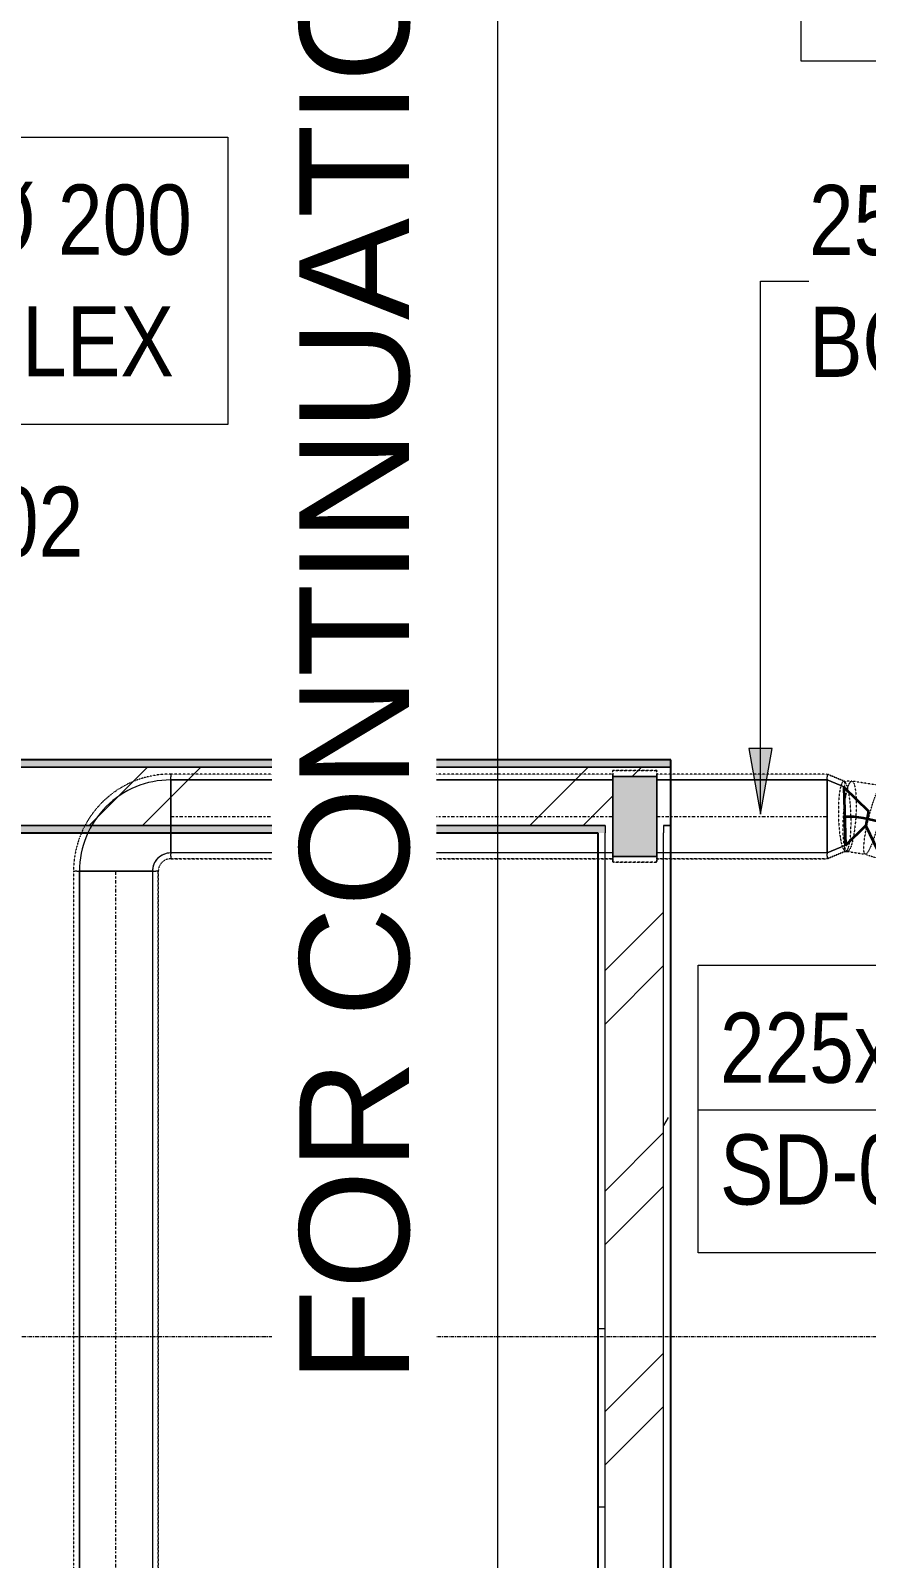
# Model space of a CAD drawing. Header units: inches. Extents: x -83664 to 20107, y -47222 to 19398.
# Drawn here: x 13011 to 15873, y -28523 to -23294 of the extents above; entities that cross this region are included whole.
import ezdxf

# ---------------------------------------------------------------- set-up
doc = ezdxf.new("R2010")
doc.units = ezdxf.units.IN
doc.header["$MEASUREMENT"] = 0
for name, pattern in [('AE7-LP-CENTER', [5.45, 3, -0.6, 1.25, -0.6]), ('Center', [29.999999, 12, -6, 6, -6]), ('Grid Line', [22.225, 12.7, -3.175, 3.175, -3.175]), ('Hidden 0_50', [1.0584, 0.5292, -0.5292])]:
    doc.linetypes.add(name, pattern=pattern)
for name, color, linetype, lineweight, true_color in [('A-ANNO-MATC', 1, 'AE7-LP-CENTER', 9, 0xff0000), ('A-DETL', 7, 'Continuous', 18, 0x00a600), ('G-ANNO-SYMB', 7, 'Continuous', 9, 0x0091c9), ('M-HVAC-DUCT', 7, 'Continuous', 9, 0xffe97f), ('M-HVAC-DUCT-PATT', 7, 'Continuous', 35, 0x007f00)]:
    doc.layers.add(name, color=color, linetype=linetype, lineweight=lineweight, true_color=true_color)
for name, color, linetype, lineweight in [('A-DETL-GENF', 7, 'Continuous', 9), ('A-WALL', 7, 'Continuous', 9), ('A-WALL-PATT', 7, 'Continuous', 25), ('G-ANNO-TEXT', 7, 'Continuous', 9), ('M-HVAC-DUCT-CNTR', 7, 'Center', 9), ('M-HVAC-DUCT-IDEN', 7, 'Continuous', 18), ('S-GRID', 7, 'Continuous', 9)]:
    doc.layers.add(name, color=color, linetype=linetype, lineweight=lineweight)
doc.styles.add('Arial Narrow_21', font='ARIALN.TTF', dxfattribs={"height": 240})
doc.styles.add('Arial_11', font='arial.ttf', dxfattribs={"height": 375})
pattern_1 = [(0, (0, 0), (1219.2, 304.8), [50.292, -864.108, 50.292, -864.108, -4876.8]), (0, (0, 0), (1219.2, 304.8), [-1828.8, 50.292, -1778.508, 50.292, -864.108, -2133.6]), (0, (0, 0), (1219.2, 304.8), [-4572, 50.292, -559.308, 50.292, -1473.708]), (120, (457.2, 152.4), (-873.56454, 903.45817), [50.292, -864.108, 50.292, -864.108, -4876.8]), (120, (457.2, 152.4), (-873.56454, 903.45817), [-1828.8, 50.292, -1778.508, 50.292, -864.108, -2133.6]), (120, (457.2, 152.4), (-873.56454, 903.45817), [-4572, 50.292, -559.308, 50.292, -1473.708]), (240, (609.6, 762), (-345.63546, -1208.25817), [50.292, -864.108, 50.292, -864.108, -4876.8]), (240, (609.6, 762), (-345.63546, -1208.25817), [-1828.8, 50.292, -1778.508, 50.292, -864.108, -2133.6]), (240, (609.6, 762), (-345.63546, -1208.25817), [-4572, 50.292, -559.308, 50.292, -1473.708])]
pattern_2 = [(45, (0, 0), (-377.1708, 377.1708), []), (45, (0, 571.5), (-377.1708, 377.1708), [])]

# ---------------------------------------------------------------- blocks, each defined once
blk = doc.blocks.new('M_Rectangular Elbow - Radius - 0_75 W-V36-FIRST FLOOR AC CONDITIONING LAYOUT - PART A')
at = {"layer": 'M-HVAC-DUCT', "color": 30, "true_color": 0xff7f00}
for p, q in [((-125, 187.5), (125, 187.5)), ((125, 187.5), (-125, 187.5)), ((-187.5, 125), (-187.5, -125)), ((-187.5, -125), (-187.5, 125))]:
    blk.add_line(p, q, dxfattribs=at)
for radius, end in [(62.5, 360), (62.5, 0), (312.5, 0), (312.5, 0)]:
    blk.add_arc((-187.5, 187.5), radius, 270, end, dxfattribs=at)
blk = doc.blocks.new('M_Rectangular to Round Transition - Angle - 45 Degree-V37-FIRST FLOOR AC CONDITIONING LAYOUT - PART A')
at = {"layer": 'M-HVAC-DUCT', "color": 30, "true_color": 0xff7f00}
for p, q in [((0, 125), (60.4, 100)), ((60.4, 100), (0, 125)), ((0, 125), (0, -125)), ((0, -125), (0, 125)), ((60.4, 0), (60.4, 100)), ((60.4, 0), (60.4, 100)), ((60.4, -100), (60.4, 0)), ((60.4, -100), (60.4, 0)), ((0, -125), (60.4, -100)), ((60.4, -100), (0, -125))]:
    blk.add_line(p, q, dxfattribs=at)
blk = doc.blocks.new('GCE-DA-Fire Damper-Rectangular - Standard-8295420-FIRST FLOOR AC CONDITIONING LAYOUT - PART A')
at = {"layer": 'A-DETL-GENF', "true_color": 0xff7f00}
blk.add_hatch(color=30, dxfattribs=at).paths.add_polyline_path([(-1.6, -137), (-75, -137), (-75, 137), (75, 137), (75, -137)])
at = {"layer": 'A-DETL-GENF', "color": 30, "true_color": 0xff7f00}
for p, q in [((75, 137), (-75, 137)), ((-75, 137), (-75, -137)), ((75, -137), (75, 137)), ((-75, -137), (75, -137))]:
    blk.add_line(p, q, dxfattribs=at)
at = {"layer": 'M-HVAC-DUCT', "color": 30, "true_color": 0xff7f00}
for p, q in [((-75, -137), (-75, 137)), ((-75, 137), (75, 137)), ((75, 137), (75, -137)), ((75, -137), (-75, -137))]:
    blk.add_line(p, q, dxfattribs=at)
blk = doc.blocks.new('TEMW-SMBZ-HO-BM-HVAC-00002_rvt-1-FIRST FLOOR AC CONDITIONING LAYOUT - PART A')
at = {"layer": 'M-HVAC-DUCT', "color": 30, "linetype": 'Hidden 0_50', "true_color": 0xff7f00}
for p, q in [((164947.5, 72244), (164947.5, 72534)), ((164947.5, 72534), (164947.5, 72244)), ((164947.5, 72244), (164947.5, 72534)), ((164947.5, 72534), (164947.5, 72244)), ((166461.3, 72534), (164947.5, 72534)), ((166461.3, 72534), (164947.5, 72534)), ((166611.3, 72546), (166461.3, 72546)), ((166461.3, 72546), (166461.3, 72232)), ((166461.3, 72232), (166461.3, 72546)), ((166461.3, 72546), (166611.3, 72546)), ((166461.3, 72244), (166461.3, 72534)), ((166461.3, 72534), (166461.3, 72244)), ((166611.3, 72232), (166611.3, 72546)), ((166611.3, 72546), (166611.3, 72232)), ((166611.3, 72244), (166611.3, 72534)), ((166611.3, 72534), (166611.3, 72244)), ((167194.7, 72534), (166611.3, 72534)), ((167194.7, 72534), (166611.3, 72534)), ((167194.7, 72244), (167194.7, 72534)), ((167194.7, 72534), (167194.7, 72244)), ((167194.7, 72534), (167255, 72509)), ((167255, 72509), (167194.7, 72534)), ((167194.7, 72244), (167194.7, 72534)), ((167194.7, 72534), (167194.7, 72244)), ((167279.2, 72509.7), (167251.8, 72509)), ((167255, 72389), (167255, 72509)), ((167255, 72389), (167255, 72509)), ((167382.3, 72493.8), (167279.9, 72509.6)), ((167255, 72269), (167255, 72389)), ((167255, 72269), (167255, 72389)), ((167194.7, 72244), (167255, 72269)), ((167255, 72269), (167194.7, 72244)), ((167258.2, 72269), (167264.6, 72269.2)), ((167263.9, 72269.3), (167325.5, 72259.7)), ((164947.5, 72244), (166461.3, 72244)), ((166461.3, 72244), (164947.5, 72244)), ((166461.3, 72232), (166611.3, 72232)), ((166611.3, 72232), (166461.3, 72232)), ((166611.3, 72244), (167194.7, 72244)), ((167194.7, 72244), (166611.3, 72244)), ((167325, 72259.9), (167411.2, 72230.7)), ((164905, 72201.5), (164615, 72201.5)), ((164615, 72201.5), (164905, 72201.5)), ((164615, 72201.5), (164615, 69129)), ((164615, 72201.5), (164615, 69129)), ((164615, 72201.5), (164905, 72201.5)), ((164905, 72201.5), (164615, 72201.5)), ((164905, 69129), (164905, 72201.5)), ((164905, 72201.5), (164905, 69129))]:
    blk.add_line(p, q, dxfattribs=at)
at = {"layer": 'M-HVAC-DUCT', "color": 30, "true_color": 0xff7f00}
for p, q in [((164947.5, 72514), (164947.5, 72264)), ((164947.5, 72264), (164947.5, 72514)), ((164947.5, 72514), (166461.3, 72514)), ((166461.3, 72514), (164947.5, 72514)), ((166461.3, 72514), (166461.3, 72264)), ((166461.3, 72264), (166461.3, 72514)), ((166611.3, 72514), (166611.3, 72264)), ((166611.3, 72264), (166611.3, 72514)), ((166611.3, 72514), (167194.7, 72514)), ((167194.7, 72514), (166611.3, 72514)), ((167194.7, 72514), (167194.7, 72264)), ((167194.7, 72264), (167194.7, 72514)), ((166461.3, 72264), (164947.5, 72264)), ((166461.3, 72264), (164947.5, 72264)), ((167194.7, 72264), (166611.3, 72264)), ((167194.7, 72264), (166611.3, 72264)), ((164635, 72201.5), (164885, 72201.5)), ((164885, 72201.5), (164635, 72201.5)), ((164635, 69129), (164635, 72201.5)), ((164635, 72201.5), (164635, 69129)), ((164885, 72201.5), (164885, 69129)), ((164885, 72201.5), (164885, 69129))]:
    blk.add_line(p, q, dxfattribs=at)
at = {"layer": 'M-HVAC-DUCT', "color": 30, "linetype": 'Hidden 0_50', "true_color": 0xff7f00}
for radius in [332.5, 332.5, 42.5, 42.5]:
    blk.add_arc((164947.5, 72201.5), radius, 90, 180, dxfattribs=at)
for start_param, end_param in [(0, 3.141593), (3.141593, 6.283185)]:
    blk.add_ellipse((167255, 72389), major_axis=(-3.2, 120), ratio=0.178526, start_param=start_param, end_param=end_param, dxfattribs=at)
for points in [[(167264.6, 72269.2), (167262.7, 72269.2), (167259.2, 72271.8), (167254.8, 72283.8), (167251.5, 72303), (167249.6, 72328.1), (167249.2, 72357.4), (167250.4, 72388.9), (167253.1, 72420.4), (167257, 72449.8), (167261.9, 72475), (167267.5, 72494.5), (167273.5, 72506.8), (167277.3, 72509.6), (167279.2, 72509.7)], [(167279.2, 72509.7), (167281, 72509.7), (167284.6, 72507.1), (167289, 72495.1), (167292.3, 72475.8), (167294.2, 72450.7), (167294.5, 72421.5), (167293.4, 72390), (167290.7, 72358.5), (167286.8, 72329.1), (167281.9, 72303.9), (167276.2, 72284.4), (167270.3, 72272.1), (167266.4, 72269.3), (167264.6, 72269.2)], [(167326, 72259.7), (167324.4, 72259.6), (167321.8, 72262.2), (167320, 72273.8), (167320.5, 72292.4), (167323.3, 72316.8), (167328.2, 72345.2), (167334.8, 72375.8), (167342.8, 72406.5), (167351.4, 72435.2), (167360.3, 72459.8), (167368.7, 72478.9), (167376.1, 72490.9), (167380, 72493.8), (167381.7, 72493.8)], [(167381.7, 72493.8), (167383.3, 72493.9), (167386, 72491.4), (167387.7, 72479.8), (167387.2, 72461.2), (167384.4, 72436.8), (167379.5, 72408.3), (167372.9, 72377.7), (167365, 72347), (167356.3, 72318.4), (167347.4, 72293.7), (167339, 72274.7), (167331.6, 72262.6), (167327.7, 72259.8), (167326, 72259.7)]]:
    blk.add_open_spline(points, degree=3, dxfattribs=at)
at = {"layer": 'M-HVAC-DUCT-CNTR', "color": 30, "true_color": 0xff7f00}
for p, q in [((164947.5, 72389), (166461.3, 72389)), ((166611.3, 72389), (167194.7, 72389)), ((164760, 69129), (164760, 72201.5))]:
    blk.add_line(p, q, dxfattribs=at)
at = {"layer": 'M-HVAC-DUCT-CNTR', "color": 30, "linetype": 'Continuous', "lineweight": 35, "true_color": 0xff7f00}
blk.add_open_spline([(167255, 72389), (167417.4, 72393.3), (167622.8, 72253), (167723.6, 72207.2)], degree=3, dxfattribs=at)
at = {"layer": 'M-HVAC-DUCT-PATT', "color": 30, "true_color": 0xff7f00}
for p, q in [((167252.4, 72489), (167336.7, 72406.7)), ((167252.4, 72489), (167257.7, 72289)), ((167252.4, 72489), (167257.7, 72289)), ((167336.7, 72406.7), (167326.7, 72357.9)), ((167257.7, 72289), (167326.7, 72357.9)), ((167370.8, 72267.6), (167326.7, 72357.9))]:
    blk.add_line(p, q, dxfattribs=at)
at = {"layer": 'M-HVAC-DUCT', "color": 6, "linetype": 'Hidden 0_50', "lineweight": 9, "true_color": 0xff00ff, "rotation": 180}
blk.add_blockref('M_Rectangular Elbow - Radius - 0_75 W-V36-FIRST FLOOR AC CONDITIONING LAYOUT - PART A', (164760, 72389), dxfattribs=at)
at = {"layer": 'M-HVAC-DUCT', "color": 6, "linetype": 'Hidden 0_50', "lineweight": 9, "true_color": 0xff00ff, "extrusion": (0, 0, -1)}
blk.add_blockref('GCE-DA-Fire Damper-Rectangular - Standard-8295420-FIRST FLOOR AC CONDITIONING LAYOUT - PART A', (-166536.3, 72389), dxfattribs=at)
at = {"layer": 'M-HVAC-DUCT', "color": 6, "linetype": 'Hidden 0_50', "lineweight": 9, "true_color": 0xff00ff}
blk.add_blockref('M_Rectangular to Round Transition - Angle - 45 Degree-V37-FIRST FLOOR AC CONDITIONING LAYOUT - PART A', (167194.7, 72389), dxfattribs=at)
blk = doc.blocks.new('TEMW-SMBZ-HO-BM-HVAC-00002_rvt-2-FIRST FLOOR AC CONDITIONING LAYOUT - PART A')
at = {"layer": 'M-HVAC-DUCT', "color": 30, "linetype": 'Hidden 0_50', "true_color": 0xff7f00}
for p, q in [((164947.5, 72244), (164947.5, 72534)), ((164947.5, 72534), (164947.5, 72244)), ((164947.5, 72244), (164947.5, 72534)), ((164947.5, 72534), (164947.5, 72244)), ((166461.3, 72534), (164947.5, 72534)), ((166461.3, 72534), (164947.5, 72534)), ((166611.3, 72546), (166461.3, 72546)), ((166461.3, 72546), (166461.3, 72232)), ((166461.3, 72232), (166461.3, 72546)), ((166461.3, 72546), (166611.3, 72546)), ((166461.3, 72244), (166461.3, 72534)), ((166461.3, 72534), (166461.3, 72244)), ((166611.3, 72232), (166611.3, 72546)), ((166611.3, 72546), (166611.3, 72232)), ((166611.3, 72244), (166611.3, 72534)), ((166611.3, 72534), (166611.3, 72244)), ((167194.7, 72534), (166611.3, 72534)), ((167194.7, 72534), (166611.3, 72534)), ((167194.7, 72244), (167194.7, 72534)), ((167194.7, 72534), (167194.7, 72244)), ((167194.7, 72534), (167255, 72509)), ((167255, 72509), (167194.7, 72534)), ((167194.7, 72244), (167194.7, 72534)), ((167194.7, 72534), (167194.7, 72244)), ((167279.2, 72509.7), (167251.8, 72509)), ((167255, 72389), (167255, 72509)), ((167255, 72389), (167255, 72509)), ((167382.3, 72493.8), (167279.9, 72509.6)), ((167255, 72269), (167255, 72389)), ((167255, 72269), (167255, 72389)), ((167194.7, 72244), (167255, 72269)), ((167255, 72269), (167194.7, 72244)), ((167258.2, 72269), (167264.6, 72269.2)), ((167263.9, 72269.3), (167325.5, 72259.7)), ((164947.5, 72244), (166461.3, 72244)), ((166461.3, 72244), (164947.5, 72244)), ((166461.3, 72232), (166611.3, 72232)), ((166611.3, 72232), (166461.3, 72232)), ((166611.3, 72244), (167194.7, 72244)), ((167194.7, 72244), (166611.3, 72244)), ((167325, 72259.9), (167411.2, 72230.7)), ((164905, 72201.5), (164615, 72201.5)), ((164615, 72201.5), (164905, 72201.5)), ((164615, 72201.5), (164615, 69129)), ((164615, 72201.5), (164615, 69129)), ((164615, 72201.5), (164905, 72201.5)), ((164905, 72201.5), (164615, 72201.5)), ((164905, 69129), (164905, 72201.5)), ((164905, 72201.5), (164905, 69129))]:
    blk.add_line(p, q, dxfattribs=at)
at = {"layer": 'M-HVAC-DUCT', "color": 30, "true_color": 0xff7f00}
for p, q in [((164947.5, 72514), (164947.5, 72264)), ((164947.5, 72264), (164947.5, 72514)), ((164947.5, 72514), (166461.3, 72514)), ((166461.3, 72514), (164947.5, 72514)), ((166461.3, 72514), (166461.3, 72264)), ((166461.3, 72264), (166461.3, 72514)), ((166611.3, 72514), (166611.3, 72264)), ((166611.3, 72264), (166611.3, 72514)), ((166611.3, 72514), (167194.7, 72514)), ((167194.7, 72514), (166611.3, 72514)), ((167194.7, 72514), (167194.7, 72264)), ((167194.7, 72264), (167194.7, 72514)), ((166461.3, 72264), (164947.5, 72264)), ((166461.3, 72264), (164947.5, 72264)), ((167194.7, 72264), (166611.3, 72264)), ((167194.7, 72264), (166611.3, 72264)), ((164635, 72201.5), (164885, 72201.5)), ((164885, 72201.5), (164635, 72201.5)), ((164635, 69129), (164635, 72201.5)), ((164635, 72201.5), (164635, 69129)), ((164885, 72201.5), (164885, 69129)), ((164885, 72201.5), (164885, 69129))]:
    blk.add_line(p, q, dxfattribs=at)
at = {"layer": 'M-HVAC-DUCT', "color": 30, "linetype": 'Hidden 0_50', "true_color": 0xff7f00}
for radius in [332.5, 332.5, 42.5, 42.5]:
    blk.add_arc((164947.5, 72201.5), radius, 90, 180, dxfattribs=at)
for start_param, end_param in [(0, 3.141593), (3.141593, 6.283185)]:
    blk.add_ellipse((167255, 72389), major_axis=(-3.2, 120), ratio=0.178526, start_param=start_param, end_param=end_param, dxfattribs=at)
for points in [[(167264.6, 72269.2), (167262.7, 72269.2), (167259.2, 72271.8), (167254.8, 72283.8), (167251.5, 72303), (167249.6, 72328.1), (167249.2, 72357.4), (167250.4, 72388.9), (167253.1, 72420.4), (167257, 72449.8), (167261.9, 72475), (167267.5, 72494.5), (167273.5, 72506.8), (167277.3, 72509.6), (167279.2, 72509.7)], [(167279.2, 72509.7), (167281, 72509.7), (167284.6, 72507.1), (167289, 72495.1), (167292.3, 72475.8), (167294.2, 72450.7), (167294.5, 72421.5), (167293.4, 72390), (167290.7, 72358.5), (167286.8, 72329.1), (167281.9, 72303.9), (167276.2, 72284.4), (167270.3, 72272.1), (167266.4, 72269.3), (167264.6, 72269.2)], [(167326, 72259.7), (167324.4, 72259.6), (167321.8, 72262.2), (167320, 72273.8), (167320.5, 72292.4), (167323.3, 72316.8), (167328.2, 72345.2), (167334.8, 72375.8), (167342.8, 72406.5), (167351.4, 72435.2), (167360.3, 72459.8), (167368.7, 72478.9), (167376.1, 72490.9), (167380, 72493.8), (167381.7, 72493.8)], [(167381.7, 72493.8), (167383.3, 72493.9), (167386, 72491.4), (167387.7, 72479.8), (167387.2, 72461.2), (167384.4, 72436.8), (167379.5, 72408.3), (167372.9, 72377.7), (167365, 72347), (167356.3, 72318.4), (167347.4, 72293.7), (167339, 72274.7), (167331.6, 72262.6), (167327.7, 72259.8), (167326, 72259.7)]]:
    blk.add_open_spline(points, degree=3, dxfattribs=at)
at = {"layer": 'M-HVAC-DUCT-CNTR', "color": 30, "true_color": 0xff7f00}
for p, q in [((164947.5, 72389), (166461.3, 72389)), ((166611.3, 72389), (167194.7, 72389)), ((164760, 69129), (164760, 72201.5))]:
    blk.add_line(p, q, dxfattribs=at)
at = {"layer": 'M-HVAC-DUCT-CNTR', "color": 30, "linetype": 'Continuous', "lineweight": 35, "true_color": 0xff7f00}
blk.add_open_spline([(167255, 72389), (167417.4, 72393.3), (167622.8, 72253), (167723.6, 72207.2)], degree=3, dxfattribs=at)
at = {"layer": 'M-HVAC-DUCT-PATT', "color": 30, "true_color": 0xff7f00}
for p, q in [((167252.4, 72489), (167336.7, 72406.7)), ((167252.4, 72489), (167257.7, 72289)), ((167252.4, 72489), (167257.7, 72289)), ((167336.7, 72406.7), (167326.7, 72357.9)), ((167257.7, 72289), (167326.7, 72357.9)), ((167370.8, 72267.6), (167326.7, 72357.9))]:
    blk.add_line(p, q, dxfattribs=at)
at = {"layer": 'M-HVAC-DUCT', "color": 6, "linetype": 'Hidden 0_50', "lineweight": 9, "true_color": 0xff00ff, "rotation": 180}
blk.add_blockref('M_Rectangular Elbow - Radius - 0_75 W-V36-FIRST FLOOR AC CONDITIONING LAYOUT - PART A', (164760, 72389), dxfattribs=at)
at = {"layer": 'M-HVAC-DUCT', "color": 6, "linetype": 'Hidden 0_50', "lineweight": 9, "true_color": 0xff00ff, "extrusion": (0, 0, -1)}
blk.add_blockref('GCE-DA-Fire Damper-Rectangular - Standard-8295420-FIRST FLOOR AC CONDITIONING LAYOUT - PART A', (-166536.3, 72389), dxfattribs=at)
at = {"layer": 'M-HVAC-DUCT', "color": 6, "linetype": 'Hidden 0_50', "lineweight": 9, "true_color": 0xff00ff}
blk.add_blockref('M_Rectangular to Round Transition - Angle - 45 Degree-V37-FIRST FLOOR AC CONDITIONING LAYOUT - PART A', (167194.7, 72389), dxfattribs=at)
blk = doc.blocks.new('SMBZ_Hospital Arch Model_2026_01_29_rvt-1-FIRST FLOOR AC CONDITIONING LAYOUT - PART A')
at = {"layer": 'A-WALL-PATT', "lineweight": 9, "true_color": 0xbbbbbb}
h = blk.add_hatch(dxfattribs=at)
h.set_pattern_fill('FP_13', color=9, style=0, pattern_type=2)
h.set_pattern_definition(pattern_1)
h.paths.add_polyline_path([(134497, 72557.7), (166659.4, 72557.7), (166659.4, 72582.7), (114909.4, 72582.7), (114909.4, 72557.7), (132914.7, 72557.7)])
h = blk.add_hatch(dxfattribs=at)
h.set_pattern_fill('FP_13', color=9, style=0, pattern_type=2)
h.set_pattern_definition(pattern_1)
h.paths.add_polyline_path([(145572.9, 72557.7), (166659.4, 72557.7), (166659.4, 72582.7), (123686, 72582.7), (123686, 72557.7), (143990.6, 72557.7)])
h = blk.add_hatch(dxfattribs=at)
h.set_pattern_fill('FP_12', color=9, style=0, pattern_type=2)
h.set_pattern_definition(pattern_2)
h.paths.add_polyline_path([(166659.4, 72357.7), (166659.4, 72557.7), (115109.4, 72557.7), (115109.4, 72357.7), (166461.3, 72357.7), (166461.3, 72526), (166611.3, 72526), (166611.3, 72357.7), (166634.4, 72357.7)])
h.paths.add_polyline_path([(148287, 72382.7), (146937, 72382.7), (146937, 72532.7), (148287, 72532.7), (148287, 72428.4)])
h.paths.add_polyline_path([(151156.4, 72382.7), (150032.4, 72382.7), (150032.4, 72532.7), (151156.4, 72532.7), (151156.4, 72417.2)])
h.paths.add_polyline_path([(134923.8, 72404.6), (134923.8, 72554.6), (135947.8, 72554.6), (135947.8, 72404.6)])
h = blk.add_hatch(dxfattribs=at)
h.set_pattern_fill('FP_12', color=9, style=0, pattern_type=2)
h.set_pattern_definition(pattern_2)
h.paths.add_polyline_path([(166659.4, 72357.7), (166659.4, 72557.7), (123686, 72557.7), (123686, 72357.7), (166461.3, 72357.7), (166461.3, 72526), (166611.3, 72526), (166611.3, 72357.7), (166634.4, 72357.7)])
h.paths.add_polyline_path([(148287, 72382.7), (146937, 72382.7), (146937, 72532.7), (148287, 72532.7), (148287, 72442.6)])
h.paths.add_polyline_path([(150032.4, 72382.7), (150032.4, 72532.7), (151156.4, 72532.7), (151156.4, 72382.7)])
h.paths.add_polyline_path([(134923.8, 72404.6), (134923.8, 72554.6), (135947.8, 72554.6), (135947.8, 72404.6)])
h = blk.add_hatch(dxfattribs=at)
h.set_pattern_fill('FP_13', color=9, style=0, pattern_type=2)
h.set_pattern_definition(pattern_1)
h.paths.add_polyline_path([(166434.4, 72332.7), (166434.4, 72357.7), (115134.4, 72357.7), (115134.4, 72332.7), (166409.4, 72332.7)])
h = blk.add_hatch(dxfattribs=at)
h.set_pattern_fill('FP_13', color=9, style=0, pattern_type=2)
h.set_pattern_definition(pattern_1)
h.paths.add_polyline_path([(124084.4, 72332.7), (166434.4, 72332.7), (166434.4, 72357.7), (123884.4, 72357.7), (123884.4, 72332.7)])
h = blk.add_hatch(dxfattribs=at)
h.set_pattern_fill('FP_13', color=9, style=0, pattern_type=2)
h.set_pattern_definition(pattern_1)
h.paths.add_polyline_path([(166409.4, 64482.7), (166434.4, 64482.7), (166434.4, 72332.7), (166409.4, 72332.7), (166409.4, 65039.2)])
h = blk.add_hatch(dxfattribs=at)
h.set_pattern_fill('FP_12', color=9, style=0, pattern_type=2)
h.set_pattern_definition(pattern_2)
h.paths.add_polyline_path([(166434.4, 64457.7), (166634.4, 64457.7), (166634.4, 72357.7), (166611.3, 72357.7), (166611.3, 72252), (166461.3, 72252), (166461.3, 72357.7), (166434.4, 72357.7), (166434.4, 64482.7)])
h = blk.add_hatch(dxfattribs=at)
h.set_pattern_fill('FP_13', color=9, style=0, pattern_type=2)
h.set_pattern_definition(pattern_1)
h.paths.add_polyline_path([(166634.4, 64257.7), (166659.4, 64257.7), (166659.4, 72357.7), (166634.4, 72357.7), (166634.4, 64457.7)])
at = {"layer": 'A-WALL', "color": 9, "lineweight": 25, "true_color": 0xbbbbbb}
for p, q in [((166659.4, 72582.7), (124159.4, 72582.7)), ((166659.4, 72582.7), (124159.4, 72582.7)), ((166659.4, 72357.7), (166659.4, 72582.7)), ((166659.4, 72332.7), (166659.4, 72582.7)), ((124159.4, 72332.7), (166409.4, 72332.7)), ((124309.4, 72332.7), (166409.4, 72332.7)), ((166409.4, 72332.7), (166409.4, 64482.7)), ((166659.4, 72332.7), (166659.4, 72357.7)), ((166659.4, 64482.7), (166659.4, 72332.7))]:
    blk.add_line(p, q, dxfattribs=at)
at = {"layer": 'A-WALL', "color": 9, "true_color": 0xbbbbbb}
for p, q in [((166659.4, 72582.7), (124159.4, 72582.7)), ((166659.4, 72582.7), (124159.4, 72582.7)), ((166659.4, 72582.7), (166659.4, 72332.7)), ((166659.4, 72582.7), (166659.4, 72332.7)), ((166659.4, 72557.7), (124159.4, 72557.7)), ((124159.4, 72557.7), (166659.4, 72557.7)), ((166434.4, 72357.7), (124159.4, 72357.7)), ((124159.4, 72357.7), (166434.4, 72357.7)), ((124309.4, 72332.7), (166409.4, 72332.7)), ((124309.4, 72332.7), (166409.4, 72332.7)), ((166409.4, 72332.7), (166409.4, 64482.7)), ((166434.4, 72357.7), (166434.4, 72332.7)), ((166434.4, 64482.7), (166434.4, 72332.7)), ((166659.4, 72357.7), (166634.4, 72357.7)), ((166634.4, 72357.7), (166659.4, 72357.7)), ((166634.4, 72357.7), (166634.4, 72332.7)), ((166634.4, 72357.7), (166659.4, 72357.7)), ((166634.4, 64482.7), (166634.4, 72332.7)), ((166659.4, 72332.7), (166659.4, 72357.7)), ((166659.4, 64482.7), (166659.4, 72332.7))]:
    blk.add_line(p, q, dxfattribs=at)

msp = doc.modelspace()

# ---------------------------------------------------------------- hatches: boundary and pattern name
at = {"layer": 'M-HVAC-DUCT-IDEN', "lineweight": 9}
msp.add_hatch(color=256, dxfattribs=at).paths.add_polyline_path([(15509.9, -25975.8), (15549.5, -25750.8), (15470.2, -25750.8)])

# ---------------------------------------------------------------- linework, layer by layer
at = {"layer": 'A-ANNO-MATC'}
msp.add_line((14610.1, 19398.3), (14610.1, -47222), dxfattribs=at)
at = {"layer": 'A-DETL', "color": 7, "lineweight": 9}
msp.add_line((15295.3, -26987.4), (16266.9, -26987.4), dxfattribs=at)
at = {"layer": 'G-ANNO-TEXT', "flags": 128}
for points in [[(12739.2, -23658.2), (13686.4, -23658.2), (13686.4, -24642.2), (12739.2, -24642.2)], [(15296.1, -26492.4), (17480.1, -26492.4), (17480.1, -27476.4), (15296.1, -27476.4)]]:
    msp.add_lwpolyline(points, close=True, dxfattribs=at)
at = {"layer": 'M-HVAC-DUCT-IDEN', "lineweight": 9}
for p, q in [((15648.5, -21162.7), (15648.5, -23396.9)), ((15648.5, -23396.9), (16564.4, -23396.9)), ((15509.9, -24151.7), (15675.9, -24151.7)), ((15509.9, -25975.8), (15509.9, -24151.7)), ((15549.5, -25750.8), (15470.2, -25750.8)), ((15470.2, -25750.8), (15509.9, -25975.8)), ((15509.9, -25975.8), (15549.5, -25750.8))]:
    msp.add_line(p, q, dxfattribs=at)
at = {"layer": 'S-GRID', "color": 254, "linetype": 'Grid Line', "true_color": 0xdcdcdc}
msp.add_line((20106.7, -27764.5), (-81517, -27764.5), dxfattribs=at)

# ---------------------------------------------------------------- block references
at = {"lineweight": 5}
for name in ['SMBZ_Hospital Arch Model_2026_01_29_rvt-1-FIRST FLOOR AC CONDITIONING LAYOUT - PART A', 'TEMW-SMBZ-HO-BM-HVAC-00002_rvt-1-FIRST FLOOR AC CONDITIONING LAYOUT - PART A', 'TEMW-SMBZ-HO-BM-HVAC-00002_rvt-2-FIRST FLOOR AC CONDITIONING LAYOUT - PART A']:
    msp.add_blockref(name, (-151456.7, -98372.2), dxfattribs=at)

# ---------------------------------------------------------------- texts
at = {"layer": 'G-ANNO-TEXT', "char_height": 240, "attachment_point": 1, "style": 'Arial Narrow_21'}
for s, insert, width in [('Ø 200', (12814.2, -23820.6), 937.974), ('FLEX', (12814.2, -24237.3), 865.822), ('RD-02', (12397.2, -24854.5), 1010.126), ('225x225  01 N0', (15371.1, -26654.8), 2441.138), ('SD-02     20 NC', (15371.1, -27071.5), 2453.164)]:
    msp.add_mtext(s, dxfattribs=dict(at, insert=insert, width=width))
at = {"layer": 'M-HVAC-DUCT-IDEN', "lineweight": 9, "char_height": 240, "attachment_point": 1, "style": 'Arial Narrow_21'}
for s, insert, width in [('250x150 SAD', (15675.9, -23822.1), 2128.48), ('BOD : 3545', (15675.9, -24238.8), 1803.797)]:
    msp.add_mtext(s, dxfattribs=dict(at, insert=insert, width=width))

# ---------------------------------------------------------------- next in the draw order: texts
at = {"layer": 'G-ANNO-SYMB', "color": 7, "insert": (13931.5, -27921.9), "char_height": 375, "width": 20779.74, "attachment_point": 1, "rotation": 90, "style": 'Arial_11', "bg_fill": 3, "box_fill_scale": 1.25, "bg_fill_color": 256, "bg_fill_true_color": 13158600, "bg_fill_transparency": 0}
msp.add_mtext('FOR CONTINUATION REFER :TEMW-SMBZH-HO-SD-ME-AC-FF-100 B', dxfattribs=at)

doc.saveas('drawing.dxf')
